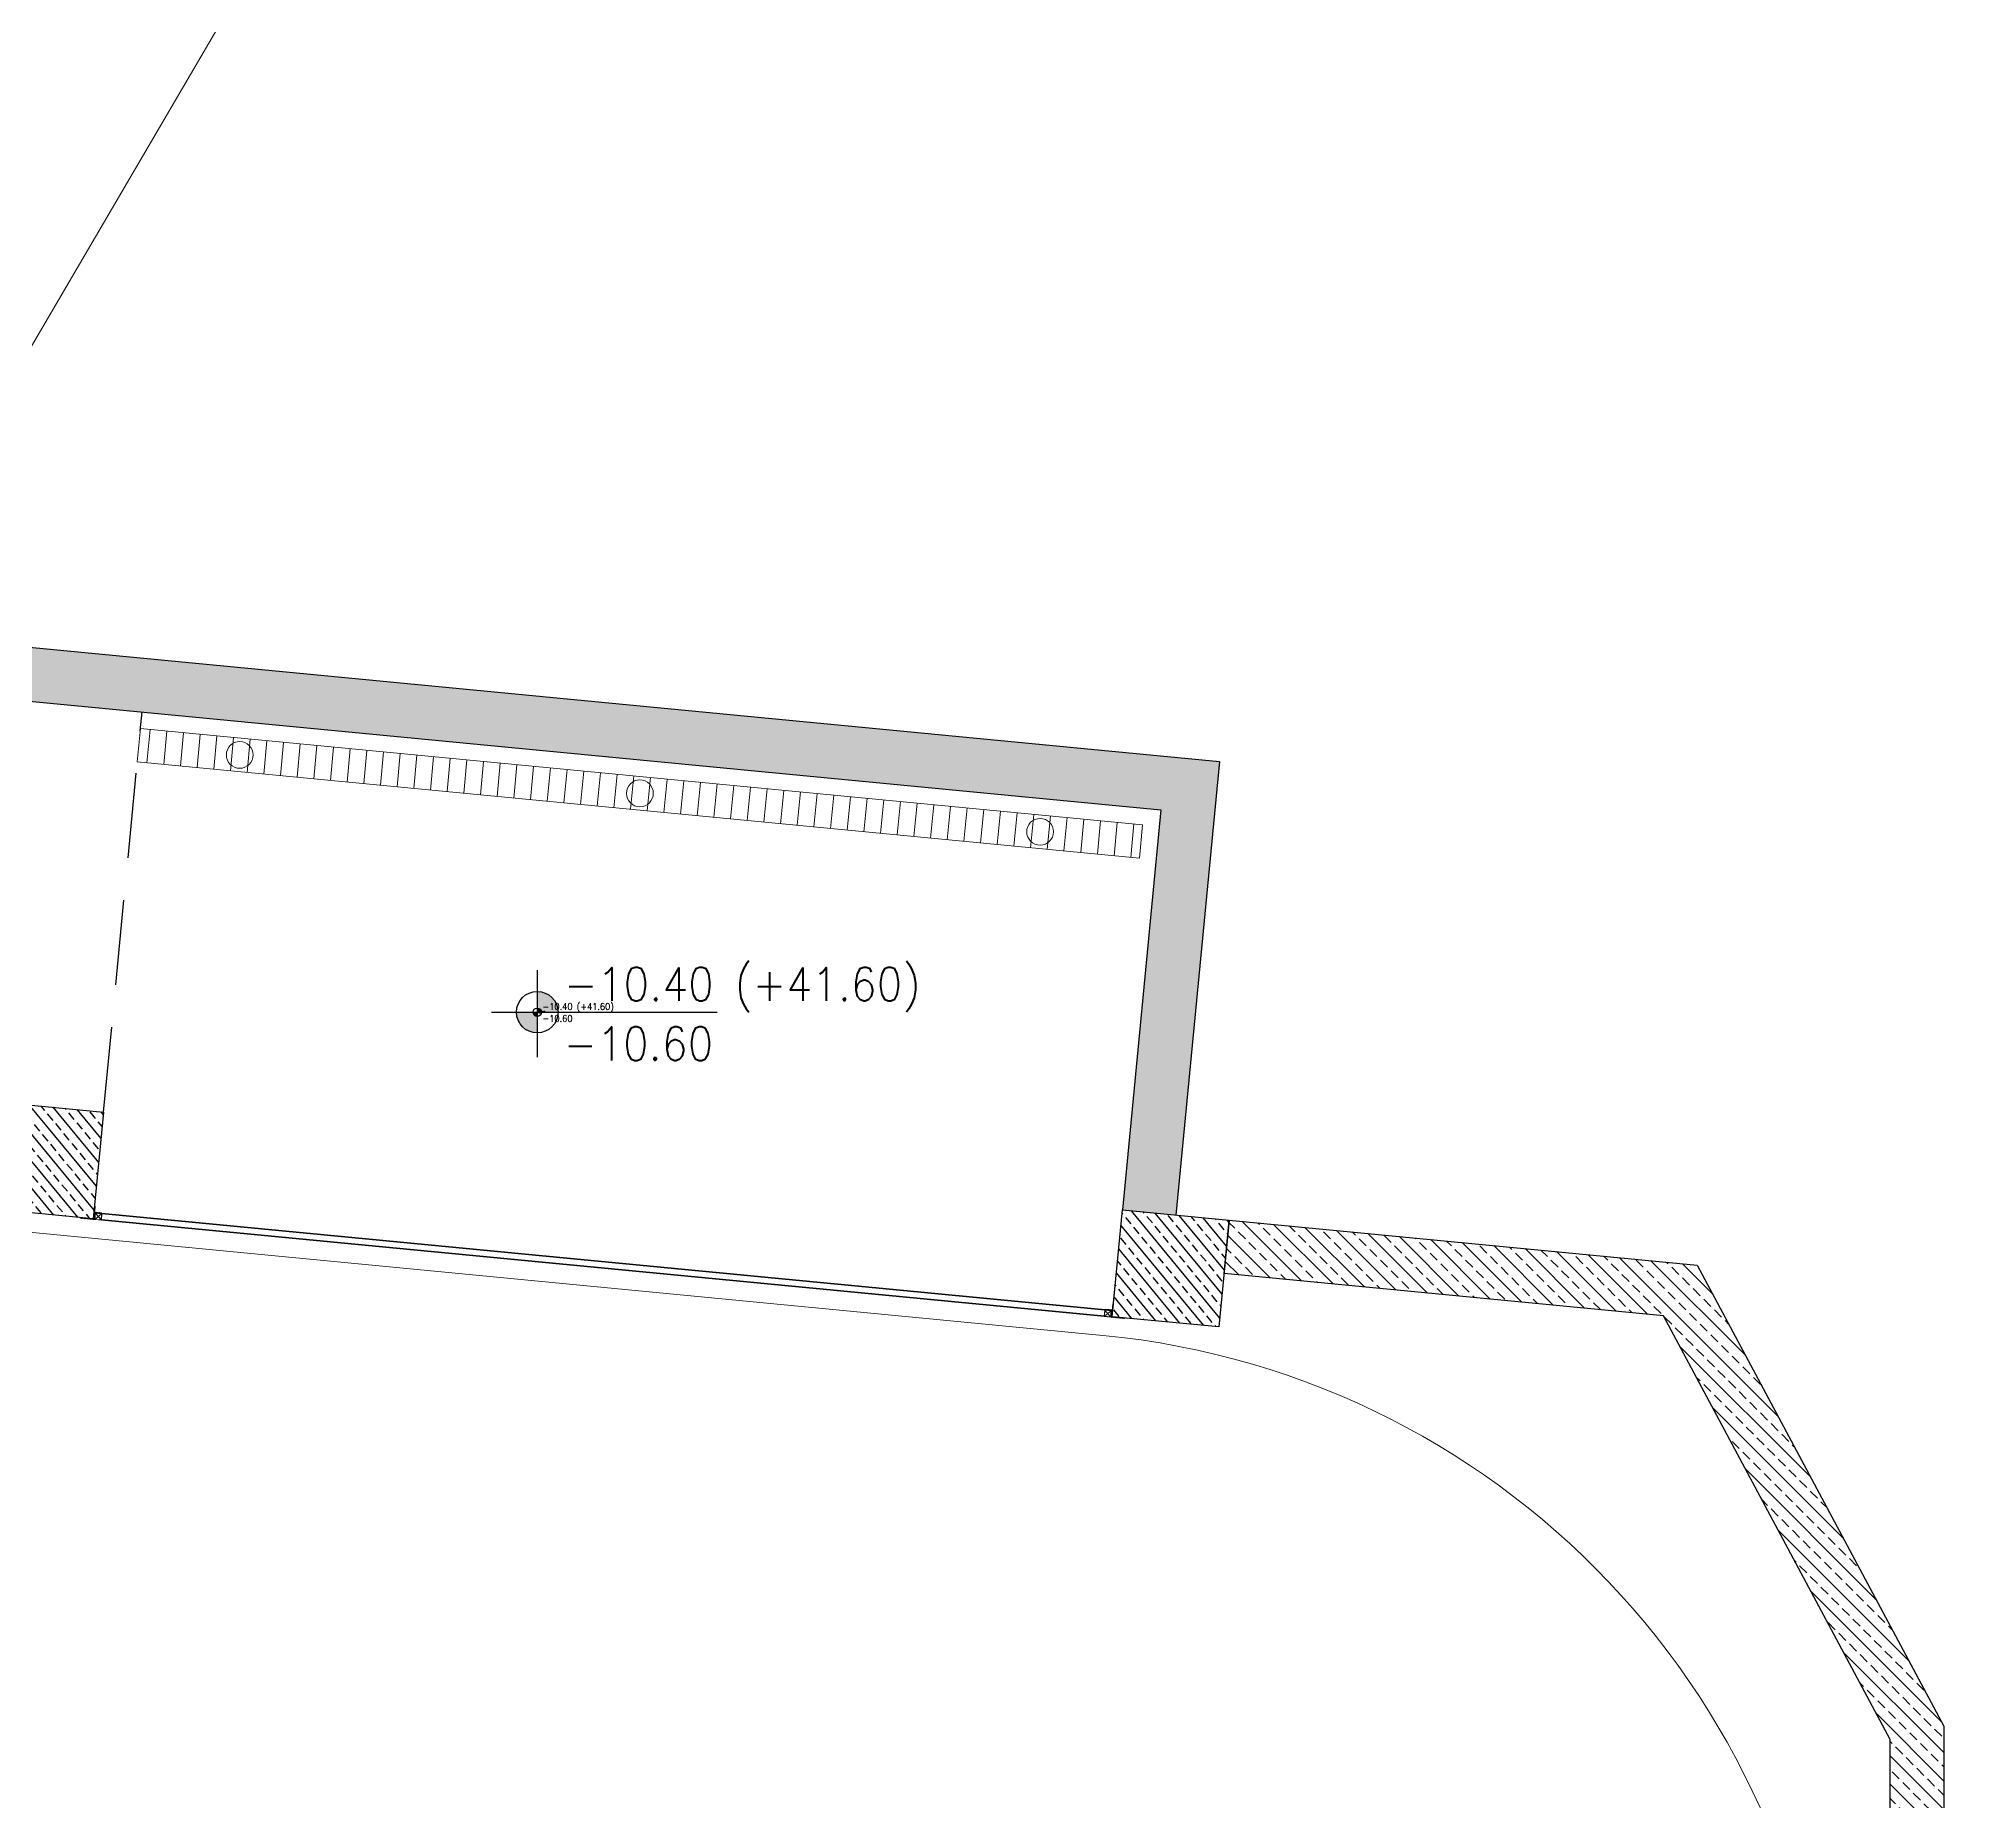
# Model space of a CAD drawing. Header units: metres. Extents: x -9802 to 773, y -8579 to 5125.
# Drawn here: x -1725 to -278, y -136 to 1179 of the extents above; entities that cross this region are included whole.
import ezdxf
from ezdxf.enums import TextEntityAlignment as Align

# ---------------------------------------------------------------- set-up
doc = ezdxf.new("R2010")
doc.units = ezdxf.units.M
doc.header["$MEASUREMENT"] = 0
doc.linetypes.add('HIDDEN', pattern=[9.525, 6.35, -3.175])
doc.layers.get('0').update_dxf_attribs({"color": 30, "lineweight": 0})
for name, color, linetype in [('AG-ELEV-02', 152, 'Continuous'), ('AG-Hidden', 9, 'HIDDEN'), ('V-0_Hatch_Concrete', 252, 'Continuous'), ('V-0_Notation_Level_200', 2, 'Continuous'), ('V-0_Notation_Level_200 @ 1', 2, 'Continuous'), ('V-0_Notation_Level_200 @ 10', 2, 'Continuous'), ('V-0_Notation_Level_200 @ 50', 2, 'Continuous'), ('V-2_Column', 160, 'Continuous')]:
    doc.layers.add(name, color=color, linetype=linetype)
doc.layers.add('AG-Mechanical_', color=32, linetype='Continuous', lineweight=18)
doc.layers.add('AG-Profile_Steel', color=122, linetype='Continuous', lineweight=15)
doc.styles.add('KOT', font='simplex.shx', dxfattribs={"width": 0.9})

# ---------------------------------------------------------------- blocks, each defined once
blk = doc.blocks.new('150731_Kolonlar B8$0$Kolon 80x80')
at = {"layer": 'V-0_Hatch_Concrete'}
h = blk.add_hatch(dxfattribs=at)
h.set_pattern_fill('ANSI33', color=256, scale=0.02)
h.set_pattern_definition([(45, (0, 0), (-0.089803, 0.089803), []), (45, (0.0898, 0), (-0.089803, 0.089803), [0.0635, -0.03175])])
h.paths.add_polyline_path([(0, 0.8), (0.8, 0.8), (0.8, 0), (0, 0)])
blk.add_lwpolyline([(0, 0), (0, 0.8), (0.8, 0.8), (0.8, 0)], close=True)
blk = doc.blocks.new('*U22')
h = blk.add_hatch(color=256)
h.paths.add_polyline_path([(0, 0), (248, 0, 0.414214), (0, 248)])
h.paths.add_polyline_path([(0, -248), (0, 0), (-248, 0, 0.414214)])
for p, q in [((0, 503), (0, -536)), ((-547, 0), (2149, 0))]:
    blk.add_line(p, q)
blk.add_circle((0, 0), 248)
at = {"style": 'KOT', "width": 0.9}
blk.add_attdef('BITMIS-KOT', text='', height=400, dxfattribs=at).set_placement((319, 15), align=Align.BOTTOM_LEFT)
blk.add_attdef('KABA-KOT', text='', height=400, dxfattribs=at).set_placement((314, -177), align=Align.TOP_LEFT)
blk = doc.blocks.new('*U111')
at = {"layer": 'V-0_Notation_Level_200 @ 1', "xscale": 0.00125, "yscale": 0.00125, "zscale": 0.00125}
blk.add_blockref('*U22', (-1353.1, 452.9), dxfattribs=at).add_auto_attribs({'KABA-KOT': '-10.60', 'BITMIS-KOT': '-10.40 (+41.60)'})
at = {"layer": 'V-0_Notation_Level_200 @ 10', "xscale": 0.0125, "yscale": 0.0125, "zscale": 0.0125}
blk.add_blockref('*U22', (-1353.1, 452.9), dxfattribs=at).add_auto_attribs({'KABA-KOT': '-10.60', 'BITMIS-KOT': '-10.40 (+41.60)'})
at = {"layer": 'V-0_Notation_Level_200 @ 50', "xscale": 0.06250000000000001, "yscale": 0.06250000000000001, "zscale": 0.06250000000000001}
blk.add_blockref('*U22', (-1353.1, 452.9), dxfattribs=at).add_auto_attribs({'KABA-KOT': '-10.60', 'BITMIS-KOT': '-10.40 (+41.60)'})

msp = doc.modelspace()

# ---------------------------------------------------------------- hatches: boundary and pattern name
at = {"layer": 'AG-Mechanical_'}
h = msp.add_hatch(dxfattribs=at)
h.set_pattern_fill('ANSI31', color=256, scale=100, angle=39.5139)
h.set_pattern_definition([(84.51395, (903.071, 1143.606), (-12.442744, 1.195043), [])])
h.paths.add_polyline_path([(-1651.6, 639.7), (-903.7, 567.8), (-901.3, 592.7), (-1649.2, 664.5)])
at = {"layer": 'AG-Profile_Steel', "ltscale": 2.5}
h = msp.add_hatch(dxfattribs=at)
h.set_pattern_fill('ANSI31', color=256, scale=0.1, angle=264.5139, style=0)
h.set_pattern_definition([(309.51394636, (-65467.29407, 13115.4838), (0.2449416402, 0.2020144621), [])])
h.paths.add_polyline_path([(-1693.9, 299.1), (-1693.8, 299.6), (-1684.4, 298.7), (-1683.4, 308.2), (-1682.9, 308.1), (-1683.9, 298.2)])
h = msp.add_hatch(dxfattribs=at)
h.set_pattern_fill('ANSI31', color=256, scale=0.1, angle=354.5139, style=0)
h.set_pattern_definition([(39.51394636, (-10014.30115, -111125.32735), (-0.2020144621, 0.2449416402), [])])
h.paths.add_polyline_path([(-1683.4, 298.1), (-1682.9, 303.1), (-1678.4, 302.7), (-1678.4, 303.2), (-1683.4, 303.7), (-1683.9, 298.2)])
h = msp.add_hatch(dxfattribs=at)
h.set_pattern_fill('ANSI31', color=256, scale=0.1, angle=264.5139, style=0)
h.set_pattern_definition([(309.51394636, (-65351.1497, 13104.329), (0.2449416402, 0.2020144621), [])])
h.paths.add_polyline_path([(-914.6, 224.3), (-914.5, 224.8), (-924, 225.7), (-923.1, 235.2), (-923.6, 235.2), (-924.5, 225.2)])
h = msp.add_hatch(dxfattribs=at)
h.set_pattern_fill('ANSI31', color=256, scale=0.1, angle=354.5139, style=0)
h.set_pattern_definition([(39.51394636, (-9249.39253, -111198.7917), (-0.2020144621, 0.2449416402), [])])
h.paths.add_polyline_path([(-925, 225.3), (-924.6, 230.3), (-929, 230.7), (-929, 231.2), (-924, 230.7), (-924.5, 225.2)])
at = {"layer": 'V-0_Hatch_Concrete', "ltscale": 0.3}
h = msp.add_hatch(dxfattribs=at)
h.set_pattern_fill('ANSI33', color=256, scale=60, angle=90)
h.paths.add_polyline_path([(-3364, 882), (-3396.5, 543.5), (-3356.7, 539.7), (-3356.7, 539.7), (-3328, 838.3), (-887.7, 604), (-916.3, 305.3), (-876.5, 301.5), (-844, 639.9)])
h = msp.add_hatch(dxfattribs=at)
h.set_pattern_fill('ANSI33', color=256, scale=60, angle=90)
h.paths.add_polyline_path([(-487.5, 264.1), (-836.7, 297.7), (-840.5, 257.9), (-512.7, 226.4), (-343.4, -89.8), (-343.4, -755.9), (-303.4, -755.9), (-303.4, -79.8)])

# ---------------------------------------------------------------- linework, layer by layer
at = {"ltscale": 0.3}
msp.add_line((-3398.1, -1900.4), (712, 5125), dxfattribs=at)
at = {"color": 8, "ltscale": 2.5}
msp.add_lwpolyline([(-2208.4, -360.9), (-2208.4, 4.2, -0.442544), (-1879.8, 302.8), (-931.1, 211.7, -0.386439), (-388.4, -385.5), (-388.4, -757.9)], format="xyb", dxfattribs=at)
at = {"layer": 'AG-ELEV-02', "ltscale": 2.5}
for p, q in [((-930, 226), (-1678.4, 297.9)), ((-930, 225.8), (-1678.4, 297.7)), ((-929.5, 230.7), (-1678, 302.6)), ((-929.5, 230.6), (-1678, 302.4))]:
    msp.add_line(p, q, dxfattribs=at)
at = {"layer": 'AG-Hidden', "ltscale": 10}
msp.add_line((-1676.7, 378.4), (-1648, 677), dxfattribs=at)
at = {"layer": 'AG-Mechanical_'}
msp.add_lwpolyline([(-1651.6, 639.7), (-903.7, 567.8), (-901.3, 592.7), (-1649.2, 664.5)], close=True, dxfattribs=at)
for centre in [(-1575.1, 644.9), (-1276.5, 616.2), (-977.8, 587.5)]:
    msp.add_circle(centre, 10, dxfattribs=at)
at = {"layer": 'AG-Profile_Steel'}
for points in [[(-1693.9, 299.1), (-1693.8, 299.6), (-1684.4, 298.7), (-1683.4, 308.2), (-1682.9, 308.1), (-1683.9, 298.2)], [(-1678.6, 297.9), (-1683.2, 298.3), (-1682.7, 302.9), (-1678.2, 302.5)], [(-914.6, 224.3), (-914.5, 224.8), (-924, 225.7), (-923.1, 235.2), (-923.6, 235.2), (-924.5, 225.2)], [(-929.8, 226), (-925.2, 225.5), (-924.8, 230.1), (-929.4, 230.5)]]:
    msp.add_lwpolyline(points, close=True, dxfattribs=at)
for points in [[(-1683.4, 298.1), (-1682.9, 303.1), (-1678.4, 302.7), (-1678.4, 303.2), (-1683.4, 303.7), (-1683.9, 298.2), (-1683.4, 298.1)], [(-1678.4, 297.7), (-1683.4, 298.1), (-1682.9, 303.1), (-1678, 302.6), (-1678.4, 297.7)], [(-1683.2, 298.3), (-1678.2, 302.5)], [(-1678.6, 297.9), (-1682.7, 302.9)], [(-930, 225.8), (-925, 225.3), (-924.6, 230.3), (-929.5, 230.7), (-930, 225.8)], [(-929.8, 226), (-924.8, 230.1)], [(-925.2, 225.5), (-929.4, 230.5)], [(-925, 225.3), (-924.6, 230.3), (-929, 230.7), (-929, 231.2), (-924, 230.7), (-924.5, 225.2), (-925, 225.3)]]:
    msp.add_lwpolyline(points, dxfattribs=at)
at = {"layer": 'V-2_Column'}
msp.add_line((-887.7, 604), (-916.3, 305.3), dxfattribs=at)
for points in [[(-3396.5, 543.5), (-3364, 882), (-844, 639.9), (-876.5, 301.5)], [(-3356.7, 539.7), (-3328, 838.3), (-887.7, 604)]]:
    msp.add_lwpolyline(points, dxfattribs=at)
msp.add_lwpolyline([(-303.4, -755.9), (-343.4, -755.9), (-343.4, -89.8), (-512.7, 226.4), (-840.5, 257.9), (-836.7, 297.7), (-487.5, 264.1), (-303.4, -79.8)], close=True, dxfattribs=at)

# ---------------------------------------------------------------- block references
at = {"layer": 'V-0_Notation_Level_200'}
msp.add_blockref('*U111', (0, 0), dxfattribs=at)
at = {"layer": 'V-2_Column', "xscale": 99.99999999999993, "yscale": 99.99999999999993, "zscale": 99.99999999999993, "rotation": 84.5139464048404}
for p in [(-1684.4, 298.7), (-844.4, 218)]:
    msp.add_blockref('150731_Kolonlar B8$0$Kolon 80x80', p, dxfattribs=at)

doc.saveas('drawing.dxf')
